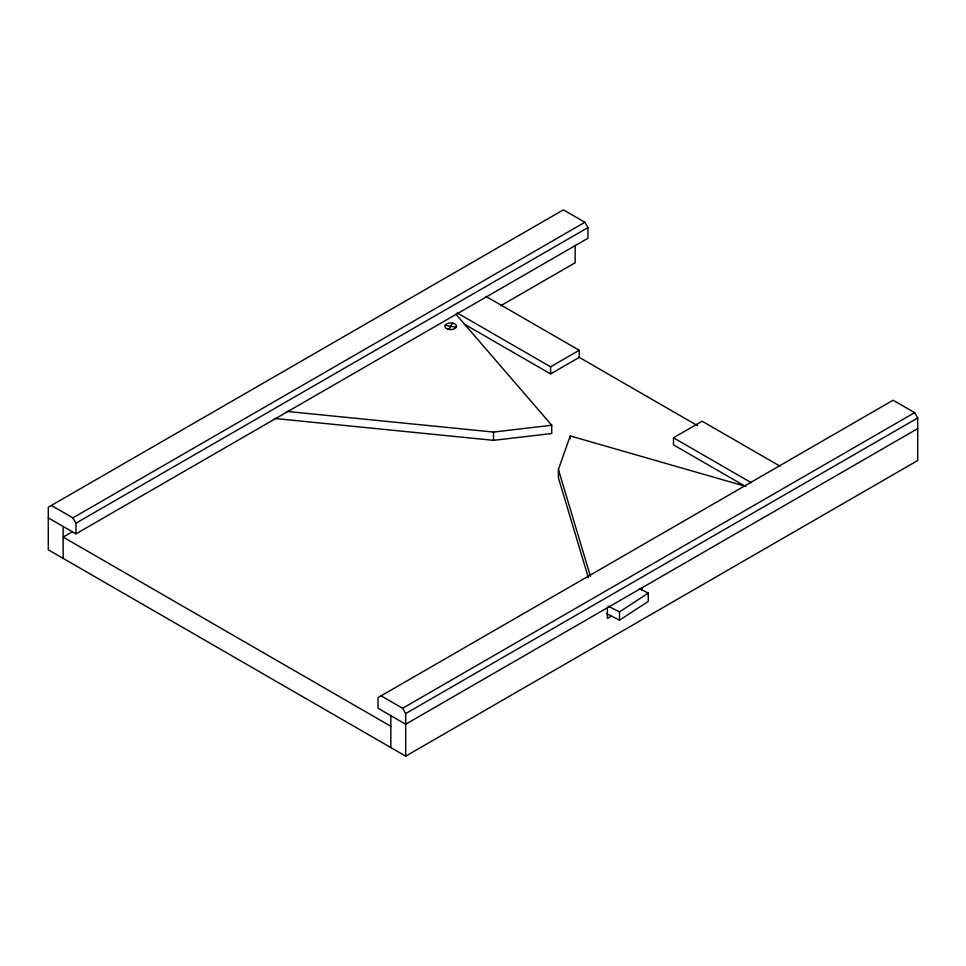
<?xml version="1.0" encoding="UTF-8"?>
<svg xmlns="http://www.w3.org/2000/svg" width="966" height="966" viewBox="0 0 966 966"><rect width="100%" height="100%" fill="white"/><g stroke="black" fill="none" stroke-linecap="round" stroke-linejoin="round"><path stroke-width="1.45" d="M588.282 577.378L558.42 477.808L558.42 469.524L570.23 435.932L745.957 486.453M448.888 329.442L452.571 323.103M606.733 613.676L619.496 620.196L619.496 611.913L648.271 593.124L639.335 588.56M619.496 620.196L648.271 601.395L648.271 593.124M51.367 505.472L72.873 517.885L584.889 222.277L587.968 227.59L587.968 238.24L75.952 533.848L48.3 517.885M75.952 533.848L75.952 523.198L587.968 227.59M72.281 531.819L63.152 537.096L390.832 726.287M500.714 305.751L575.168 262.776L575.168 245.352M457.256 312.948L550.584 366.826L579.262 350.272L579.262 357.372L550.584 373.914L463.74 323.779M744.762 486.031L673.471 444.867L673.471 437.767L702.137 421.212L779.912 466.119M381.111 695.834L402.617 708.259L914.633 412.639L917.7 417.964L917.7 460.528L405.684 756.149L48.3 549.811L48.3 507.235L563.383 209.851L584.889 222.277M405.684 756.149L405.684 713.572L917.7 417.964M917.7 428.602L405.684 724.222L378.032 708.259L378.032 697.609L893.127 400.226L914.633 412.639M611.224 616.199L607.348 618.433L607.348 607.783M287.035 411.431L493.541 432.068L551.731 425.245L551.731 433.529L493.541 440.339L275.069 418.507M445.229 325.204L456.218 327.329M608.012 606.056L619.496 611.913M485.934 296.393L579.262 350.272M578.682 357.034L697.488 425.632M673.471 437.767L751.246 482.674M455.867 314.119L551.731 425.245M402.617 708.259L405.684 713.572M72.873 517.885L75.952 523.198M558.42 469.524L590.443 576.316M642.173 587.69L642.173 590.347M570.23 435.932L570.23 438.685M550.584 366.826L550.584 373.914M493.541 432.068L493.541 440.339M390.832 715.649L390.832 747.575M63.152 526.458L63.152 558.384M447.524 329.056A5.796 3.345 0 0 0 456.507 326.472A5.796 3.345 0 0 0 448.139 323.272A5.796 3.345 0 0 0 447.524 329.056"/></g></svg>
